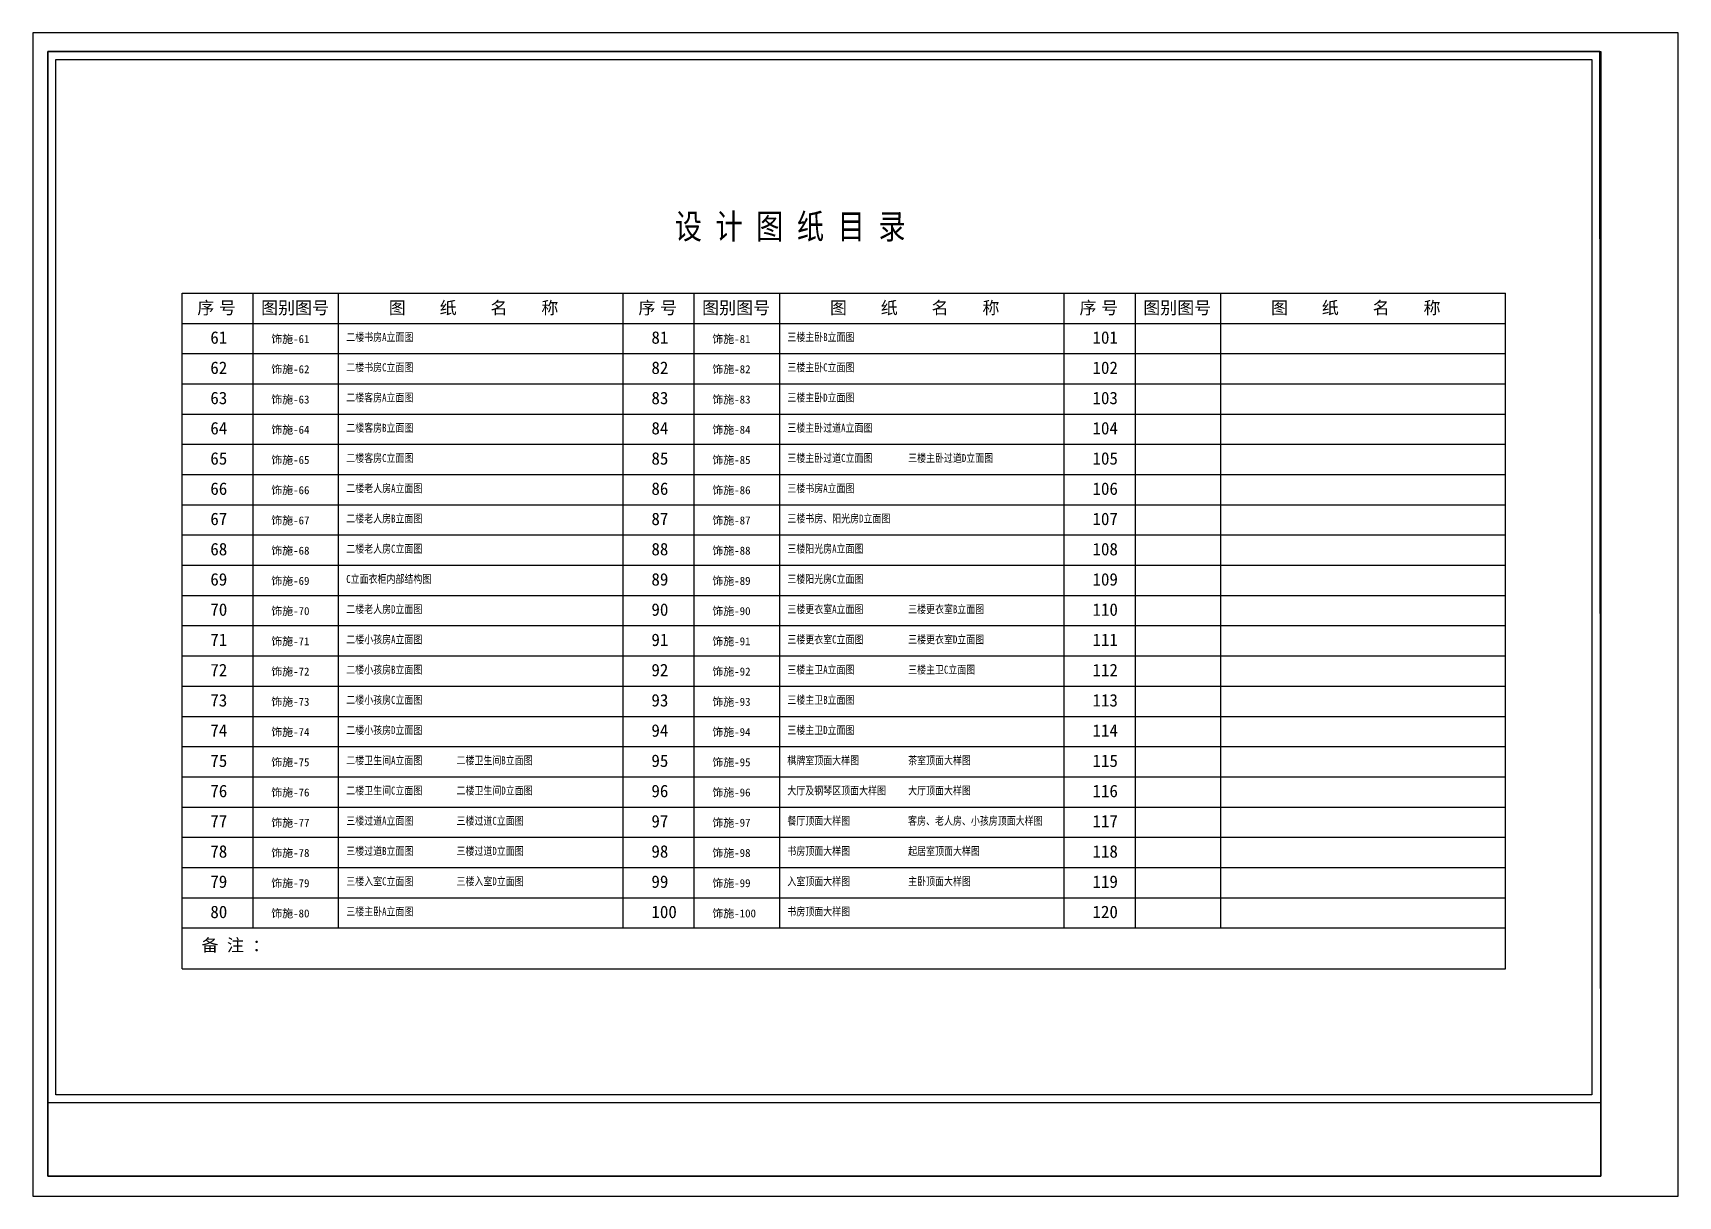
# Model space of a CAD drawing. Header units: millimetres. Extents: x -16 to 95855, y -80 to 32626.
# Drawn here: x 49604 to 95855, y -80 to 32626 of the extents above; entities that cross this region are included whole.
import ezdxf

# ---------------------------------------------------------------- set-up
doc = ezdxf.new("R2010")
doc.units = ezdxf.units.MM
doc.layers.add('家具外线', color=3, linetype='Continuous')
doc.layers.add('标注', color=4, linetype='Continuous')
doc.styles.add('_HZTXT', font='txt.shx', dxfattribs={"width": 0.8, "bigfont": 'hztxt.shx'})
doc.styles.add('STYLE3', font='NSimSun.ttf', dxfattribs={"width": 0.6})

msp = doc.modelspace()

# ---------------------------------------------------------------- linework, layer by layer
at = {"layer": '家具外线'}
for p, q in [((93655, 2542), (50023, 2542)), ((59964, 2542), (50331, 2542)), ((93684, 2542), (59964, 2542))]:
    msp.add_line(p, q, dxfattribs=at)
for points in [[(95855, 32626), (49604, 32626), (49604, -80), (95855, -80)], [(50023, 32103), (93684, 32103), (93684, 485), (50023, 485)], [(50248, 31878), (93430, 31878), (93430, 2767), (50248, 2767)]]:
    msp.add_lwpolyline(points, close=True, dxfattribs=at)
msp.add_lwpolyline([(50023, 32103), (50023, 485), (93684, 485), (93655, 32103), (50023, 32103)], dxfattribs=at)
at = {"layer": '标注', "ltscale": 1.5}
for p, q in [((53798, 25309), (90998, 25309)), ((53798, 6309), (53798, 25309)), ((55798, 7459), (55798, 25309)), ((58198, 7459), (58198, 25309)), ((66198, 7459), (66198, 25309)), ((68198, 7459), (68198, 25309)), ((70598, 7459), (70598, 25309)), ((78598, 7459), (78598, 25309)), ((78598, 7459), (78598, 25309)), ((78598, 7459), (78598, 25309)), ((80598, 7459), (80598, 25309)), ((82998, 7459), (82998, 25309)), ((90998, 6309), (90998, 25309)), ((90998, 6309), (90998, 25309)), ((53798, 24459), (90998, 24459)), ((53798, 23609), (90998, 23609)), ((53798, 22759), (90998, 22759)), ((53798, 21909), (90998, 21909)), ((53798, 21059), (90998, 21059)), ((53798, 20209), (90998, 20209)), ((53798, 19359), (90998, 19359)), ((53798, 18509), (90998, 18509)), ((53798, 17659), (90998, 17659)), ((53798, 16809), (90998, 16809)), ((53798, 15959), (90998, 15959)), ((53798, 15109), (90998, 15109)), ((53798, 14259), (90998, 14259)), ((53798, 13409), (90998, 13409)), ((53798, 12559), (90998, 12559)), ((53798, 11709), (90998, 11709)), ((53798, 10859), (90998, 10859)), ((53798, 10009), (90998, 10009)), ((53798, 9159), (90998, 9159)), ((53798, 8309), (90998, 8309)), ((53798, 7459), (90998, 7459)), ((53798, 6309), (90998, 6309))]:
    msp.add_line(p, q, dxfattribs=at)

# ---------------------------------------------------------------- texts
at = {"style": 'STYLE3'}
for s, p in [('饰施-61', (56306, 23906)), ('饰施-81', (68706, 23906)), ('饰施-62', (56306, 23056)), ('饰施-82', (68706, 23056)), ('饰施-63', (56306, 22206)), ('饰施-83', (68706, 22206)), ('饰施-64', (56306, 21356)), ('饰施-84', (68706, 21356)), ('饰施-65', (56306, 20506)), ('饰施-85', (68706, 20506)), ('饰施-66', (56306, 19656)), ('饰施-86', (68706, 19656)), ('饰施-67', (56306, 18806)), ('饰施-87', (68706, 18806)), ('饰施-68', (56306, 17956)), ('饰施-88', (68706, 17956)), ('饰施-69', (56306, 17106)), ('饰施-89', (68706, 17106)), ('饰施-70', (56306, 16256)), ('饰施-90', (68706, 16256)), ('饰施-71', (56306, 15406)), ('饰施-91', (68706, 15406)), ('饰施-72', (56306, 14556)), ('饰施-92', (68706, 14556)), ('饰施-73', (56306, 13706)), ('饰施-93', (68706, 13706)), ('饰施-74', (56306, 12856)), ('饰施-94', (68706, 12856)), ('饰施-75', (56306, 12006)), ('饰施-95', (68706, 12006)), ('饰施-76', (56306, 11156)), ('饰施-96', (68706, 11156)), ('饰施-77', (56306, 10306)), ('饰施-97', (68706, 10306)), ('饰施-78', (56306, 9456)), ('饰施-98', (68706, 9456)), ('饰施-79', (56306, 8606)), ('饰施-99', (68706, 8606)), ('饰施-80', (56306, 7756)), ('饰施-100', (68706, 7756))]:
    msp.add_text(s, height=225, dxfattribs=at).set_placement(p)
at = {"style": 'STYLE3', "width": 0.8}
for s, p in [('二楼书房A立面图', (58414, 23959)), ('三楼主卧B立面图', (70814, 23959)), ('二楼书房C立面图', (58414, 23109)), ('三楼主卧C立面图', (70814, 23109)), ('二楼客房A立面图', (58414, 22259)), ('三楼主卧D立面图', (70814, 22259)), ('二楼客房B立面图', (58414, 21409)), ('三楼主卧过道A立面图', (70814, 21409)), ('二楼客房C立面图', (58414, 20559)), ('三楼主卧过道C立面图', (70814, 20559)), ('三楼主卧过道D立面图', (74209, 20559)), ('二楼老人房A立面图', (58414, 19709)), ('三楼书房A立面图', (70814, 19709)), ('二楼老人房B立面图', (58414, 18859)), ('三楼书房、阳光房D立面图', (70814, 18859)), ('二楼老人房C立面图', (58414, 18009)), ('三楼阳光房A立面图', (70814, 18009)), ('C立面衣柜内部结构图', (58414, 17159)), ('三楼阳光房C立面图', (70814, 17159)), ('二楼老人房D立面图', (58414, 16309)), ('三楼更衣室A立面图', (70814, 16309)), ('三楼更衣室B立面图', (74209, 16309)), ('二楼小孩房A立面图', (58414, 15459)), ('三楼更衣室C立面图', (70814, 15459)), ('三楼更衣室D立面图', (74209, 15459)), ('二楼小孩房B立面图', (58414, 14609)), ('三楼主卫A立面图', (70814, 14609)), ('三楼主卫C立面图', (74209, 14609)), ('二楼小孩房C立面图', (58414, 13759)), ('三楼主卫B立面图', (70814, 13759)), ('二楼小孩房D立面图', (58414, 12909)), ('三楼主卫D立面图', (70814, 12909)), ('二楼卫生间A立面图', (58414, 12059)), ('二楼卫生间B立面图', (61513, 12059)), ('棋牌室顶面大样图', (70814, 12059)), ('茶室顶面大样图', (74209, 12059)), ('二楼卫生间C立面图', (58414, 11209)), ('二楼卫生间D立面图', (61513, 11209)), ('大厅及钢琴区顶面大样图', (70814, 11209)), ('大厅顶面大样图', (74209, 11209)), ('三楼过道A立面图', (58414, 10359)), ('三楼过道C立面图', (61513, 10359)), ('餐厅顶面大样图', (70814, 10359)), ('客房、老人房、小孩房顶面大样图', (74209, 10359)), ('三楼过道B立面图', (58414, 9509)), ('三楼过道D立面图', (61513, 9509)), ('书房顶面大样图', (70814, 9509)), ('起居室顶面大样图', (74209, 9509)), ('三楼入室C立面图', (58414, 8659)), ('三楼入室D立面图', (61513, 8659)), ('入室顶面大样图', (70814, 8659)), ('主卧顶面大样图', (74209, 8659)), ('三楼主卧A立面图', (58414, 7809)), ('书房顶面大样图', (70814, 7809))]:
    msp.add_text(s, height=225, dxfattribs=at).set_placement(p)
at = {"layer": '标注', "color": 7, "insert": (67648, 27535), "char_height": 700, "width": 52087.76, "attachment_point": 1, "style": '_HZTXT'}
msp.add_mtext('{\\fSimSun|b0|i0|c134|p2;设 计 图 纸 目 录}', dxfattribs=at)
at = {"layer": '标注', "char_height": 350, "attachment_point": 1}
for s, insert in [('\\fﾺￚￌﾣﾤ|b0|i0|c134|p2;序 号', (54227, 25072)), ('\\fﾺￚￌﾣﾤ|b0|i0|c134|p2;图别图号', (56019, 25072)), ('{\\fSimHei|b0|i0|c134|p2;图    纸    名    称}', (59609, 25072)), ('\\fﾺￚￌﾣﾤ|b0|i0|c134|p2;序 号', (66627, 25072)), ('\\fﾺￚￌﾣﾤ|b0|i0|c134|p2;图别图号', (68419, 25072)), ('{\\fSimHei|b0|i0|c134|p2;图    纸    名    称}', (72009, 25072)), ('\\fﾺￚￌﾣﾤ|b0|i0|c134|p2;序 号', (79027, 25072)), ('\\fﾺￚￌﾣﾤ|b0|i0|c134|p2;图别图号', (80819, 25072)), ('{\\fSimHei|b0|i0|c134|p2;图    纸    名    称}', (84409, 25072)), ('61', (54592, 24236)), ('81', (66992, 24236)), ('101', (79392, 24236)), ('62', (54592, 23386)), ('82', (66992, 23386)), ('102', (79392, 23386)), ('63', (54592, 22536)), ('83', (66992, 22536)), ('103', (79392, 22536)), ('64', (54592, 21686)), ('84', (66992, 21686)), ('104', (79392, 21686)), ('65', (54592, 20836)), ('85', (66992, 20836)), ('105', (79392, 20836)), ('66', (54592, 19986)), ('86', (66992, 19986)), ('106', (79392, 19986)), ('67', (54592, 19136)), ('87', (66992, 19136)), ('107', (79392, 19136)), ('68', (54592, 18286)), ('88', (66992, 18286)), ('108', (79392, 18286)), ('69', (54592, 17436)), ('89', (66992, 17436)), ('109', (79392, 17436)), ('70', (54592, 16586)), ('90', (66992, 16586)), ('110', (79392, 16586)), ('71', (54592, 15736)), ('91', (66992, 15736)), ('111', (79392, 15736)), ('72', (54592, 14886)), ('92', (66992, 14886)), ('112', (79392, 14886)), ('73', (54592, 14036)), ('93', (66992, 14036)), ('113', (79392, 14036)), ('74', (54592, 13186)), ('94', (66992, 13186)), ('114', (79392, 13186)), ('75', (54592, 12336)), ('95', (66992, 12336)), ('115', (79392, 12336)), ('76', (54592, 11486)), ('96', (66992, 11486)), ('116', (79392, 11486)), ('77', (54592, 10636)), ('97', (66992, 10636)), ('117', (79392, 10636)), ('78', (54592, 9786)), ('98', (66992, 9786)), ('118', (79392, 9786)), ('79', (54592, 8936)), ('99', (66992, 8936)), ('119', (79392, 8936)), ('80', (54592, 8086)), ('100', (66992, 8086)), ('120', (79392, 8086)), ('{\\fSimSun|b0|i0|c134|p2;备 注 ：}', (54343, 7152))]:
    msp.add_mtext(s, dxfattribs=dict(at, insert=insert))

doc.saveas('drawing.dxf')
